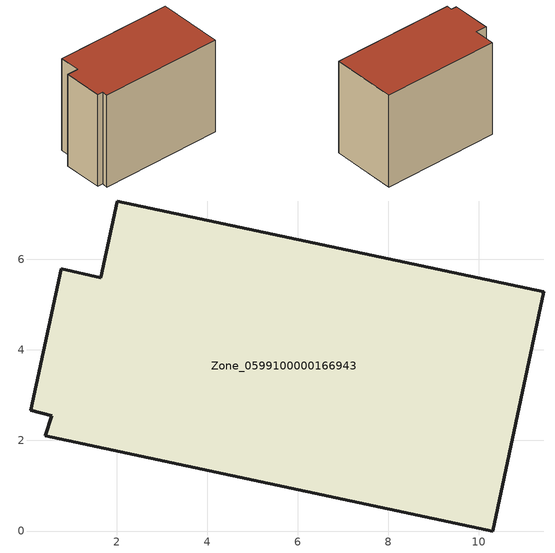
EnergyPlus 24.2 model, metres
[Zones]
Zone_0599100000166943
 floor ground (C_G): 0.41,2.1 0.56,2.55 0.1,2.66 0.77,5.79 1.65,5.6 2.01,7.29 11.43,5.29 10.3,0 z0
 wall outside (C_F): 10.3,0 11.43,5.29 2.01,7.29 1.65,5.6 0.77,5.79 0.1,2.66 0.56,2.55 0.41,2.1 10.3,0 z0:7.98
 roof outside (C_R): 0.56,2.55 0.41,2.1 10.3,0 11.43,5.29 2.01,7.29 1.65,5.6 0.77,5.79 0.1,2.66 z7.98
[BUILDING]
Pand.0599100000166943: North Axis=0; Terrain=City; Loads Convergence Tolerance Value=0.04; Temperature Convergence Tolerance Value=0.4; Solar Distribution=FullExterior; Maximum Number of Warmup Days=25; Minimum Number of Warmup Days=1
[Site:Location]
Rotterdam.The.Hague.AP_ZH_NLD Design_Conditions: Latitude=51.96; Longitude=4.45; Time Zone=1; Elevation=-4.5
[SITE:GROUNDTEMPERATURE:BUILDINGSURFACE]
18, 18, 18, 18, 18, 18, 18, 18, 18, 18, 18, 18
[MATERIAL] Thermal Absorptance=0.9; Solar Absorptance=0.7; Visible Absorptance=0.7
Name | Roughness | Thickness | Conductivity | Density | Specific Heat
G.TI.1975-1991 | MediumSmooth | 0.15 | 0.288461 | 540 | 1210
F.TI.1975-1991 | Rough | 0.3 | 0.230769 | 1920 | 840
R.TI.1975-1991 | MediumRough | 0.2 | 0.153846 | 1500 | 1000
[CONSTRUCTION]
C_G: G.TI.1975-1991
C_F: F.TI.1975-1991
C_R: R.TI.1975-1991
[ZONE]
Zone_0599100000166943: Type=1; Multiplier=1; Ceiling Height=Autocalculate; Volume=Autocalculate; Floor Area=autocalculate; Part of Total Floor Area=Yes
[ZONEINFILTRATION:DESIGNFLOWRATE]
Infil_Zone_0599100000166943: Zone or ZoneList or Space or SpaceList=Zone_0599100000166943; Schedule=AlwaysOn; Design Flow Rate Calculation Method=Flow/Area; Flow Rate per Floor Area=0.003; Constant Term Coefficient=1; Temperature Term Coefficient=0; Velocity Term Coefficient=0; Velocity Squared Term Coefficient=0
[HVACTEMPLATE:ZONE:IDEALLOADSAIRSYSTEM]
Zone_0599100000166943: Maximum Heating Supply Air Temperature=50; Minimum Cooling Supply Air Temperature=13; Maximum Heating Supply Air Humidity Ratio=0.0156; Minimum Cooling Supply Air Humidity Ratio=0.0077; Heating Limit=NoLimit; Cooling Limit=NoLimit; Dehumidification Control Type=ConstantSensibleHeatRatio; Cooling Sensible Heat Ratio=0.7; Dehumidification Setpoint=60; Humidification Control Type=None; Humidification Setpoint=30; Outdoor Air Method=None; Outdoor Air Flow Rate per Person=0.00944; Outdoor Air Flow Rate per Zone Floor Area=0; Outdoor Air Flow Rate per Zone=0; Demand Controlled Ventilation Type=None; Outdoor Air Economizer Type=NoEconomizer; Heat Recovery Type=None; Sensible Heat Recovery Effectiveness=0.7; Latent Heat Recovery Effectiveness=0.65
[ZONECONTROL:THERMOSTAT]
ThermostatControl_Zone_0599100000166943: Zone or ZoneList=Zone_0599100000166943; Control Type Schedule=DualSetpointControlType; Control 1=Thermostat_Zone_0599100000166943; Temperature Difference Between Cutout And Setpoint=0
[THERMOSTATSETPOINT:DUALSETPOINT]
Thermostat_Zone_0599100000166943: Heating Setpoint Temperature Schedule=HeatingSetpoint_Zone_0599100000166943; Cooling Setpoint Temperature Schedule=CoolingSetpoint_Zone_0599100000166943
[SCHEDULE:COMPACT]
HeatingSetpoint_Zone_0599100000166943: Through: 12/31, For: AllDays, Until: 24:00, 21
CoolingSetpoint_Zone_0599100000166943: Through: 12/31, For: AllDays, Until: 24:00, 24
DualSetpointControlType: Through: 12/31, For: AllDays, Until: 24:00, 4
AlwaysOn: Through: 12/31, For: AllDays, Until: 24:00, 1
